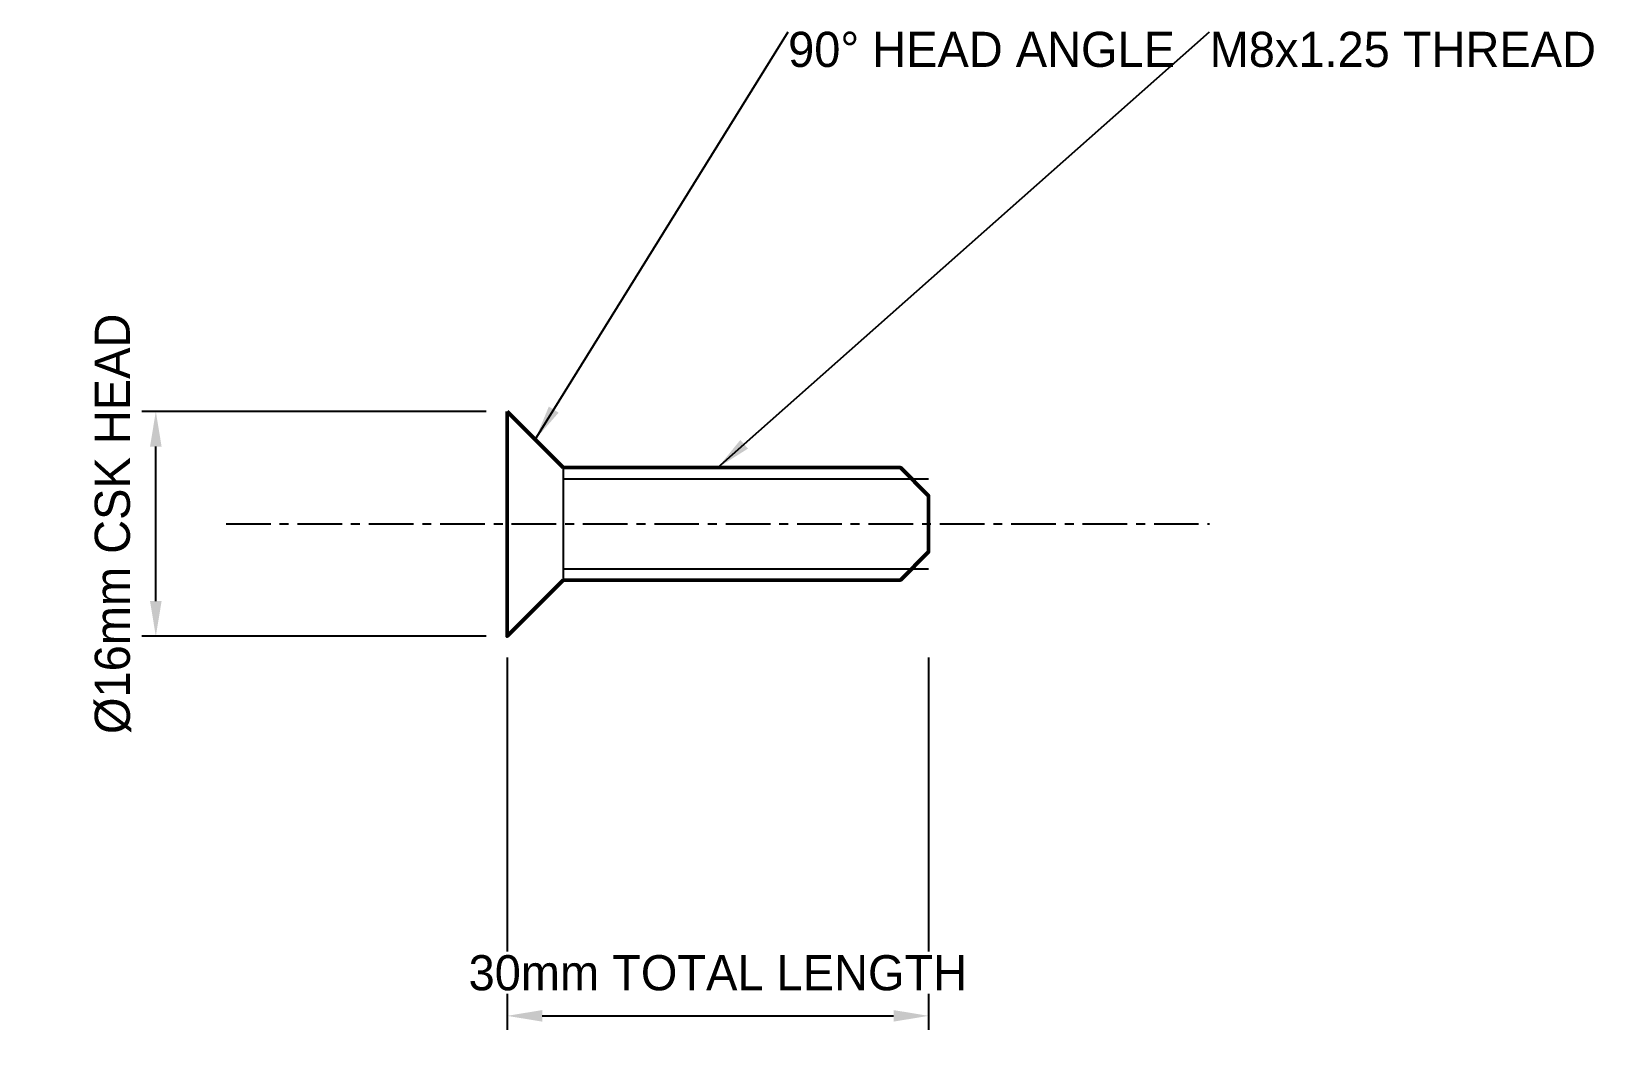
# Model space of a CAD drawing. Header units: metres. Extents: x -34 to 77, y -38 to 35.
import ezdxf

# ---------------------------------------------------------------- set-up
doc = ezdxf.new("R2010")
doc.units = ezdxf.units.M
doc.linetypes.add('CENTER', pattern=[5.08, 3.175, -0.635, 0.635, -0.635])
for name, color, linetype, lineweight in [('CENTERLINES', 7, 'CENTER', 25), ('DETAILS', 7, 'Continuous', 25), ('DIMENSIONS', 7, 'Continuous', 25), ('GEOMETRY', 7, 'Continuous', 50)]:
    doc.layers.add(name, color=color, linetype=linetype, lineweight=lineweight)
doc.dimstyles.new('ENGINEERING_STYLE', dxfattribs={"dimtxt": 2.5, "dimasz": 2.5, "dimexe": 1, "dimexo": 1.5, "dimgap": 0.8, "dimtad": 1, "dimcen": 2.5, "dimazin": 3, "dimtfac": 1, "dimtmove": 0, "dimatfit": 3, "dimtfill": 1})

msp = doc.modelspace()

# ---------------------------------------------------------------- linework, layer by layer
at = {"layer": 'CENTERLINES'}
msp.add_line((-20, 0), (50, 0), dxfattribs=at)
at = {"layer": 'DETAILS'}
for p, q in [((4, 4), (4, -4)), ((4, 3.2), (30, 3.2)), ((4, -3.2), (30, -3.2))]:
    msp.add_line(p, q, dxfattribs=at)
at = {"layer": 'GEOMETRY'}
msp.add_lwpolyline([(0, 8), (4, 4), (28, 4), (30, 2), (30, -2), (28, -4), (4, -4), (0, -8)], close=True, dxfattribs=at)

# ---------------------------------------------------------------- texts
at = {"layer": 'DIMENSIONS', "char_height": 2.5, "attachment_point": 1}
for s, insert in [('90%%D HEAD ANGLE', (20, 35)), ('M8x1.25 THREAD', (50, 35))]:
    msp.add_mtext(s, dxfattribs=dict(at, insert=insert))

# ---------------------------------------------------------------- leaders
at = {"layer": 'DIMENSIONS'}
for points in [[(2, 6), (20, 35)], [(15, 4), (50, 35)]]:
    msp.add_leader(points, dimstyle='ENGINEERING_STYLE', dxfattribs=at)

# ---------------------------------------------------------------- next in the draw order: dimensions: what is measured, and where the dimension line sits
msp.add_linear_dim(base=(0, -35), p1=(0, -8), p2=(30, -8), text='30mm TOTAL LENGTH', dimstyle='ENGINEERING_STYLE', dxfattribs=at).render()

# ---------------------------------------------------------------- next in the draw order: dimensions: what is measured, and where the dimension line sits
msp.add_linear_dim(base=(-25, -8), p1=(0, -8), p2=(0, 8), angle=90, text='%%C16mm CSK HEAD', dimstyle='ENGINEERING_STYLE', dxfattribs=at).render()

doc.saveas('drawing.dxf')
